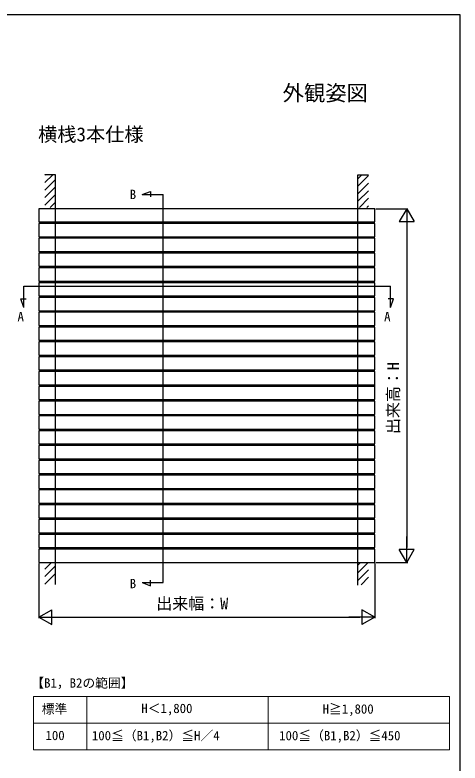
# Model space of a CAD drawing. Units: millimetres, scale not verified. Extents: x -875 to 875, y -1310 to 1300.
# Drawn here: x 458 to 875, y 538 to 1240 of the extents above; entities that cross this region are included whole.
import ezdxf
from ezdxf.enums import TextEntityAlignment as Align

# ---------------------------------------------------------------- set-up
doc = ezdxf.new("R2010")
doc.units = ezdxf.units.MM
doc.header["$LTSCALE"] = 4
doc.layers.add('0-1_TABLE1', color=7, linetype='Continuous', lineweight=18)
for name, color, linetype in [('0-2_USER1', 3, 'Continuous'), ('0-4_YKK_12', 2, 'Continuous'), ('0-6_YKK_A1', 4, 'Continuous'), ('0-7_YKK_D', 6, 'Continuous'), ('0-8_YKK_ZWAK', 7, 'Continuous')]:
    doc.layers.add(name, color=color, linetype=linetype)
doc.styles.add('ＭＳ ゴシック', font='')
doc.styles.get('ＭＳ ゴシック').set_extended_font_data('MS Gothic')

msp = doc.modelspace()

# ---------------------------------------------------------------- linework, layer by layer
at = {"layer": '0-1_TABLE1'}
for p, q in [((475, 600), (865, 600)), ((475, 550), (475, 600)), ((525, 550), (525, 600)), ((695, 550), (695, 600)), ((865, 550), (865, 600)), ((475, 575), (865, 575)), ((475, 550), (865, 550))]:
    msp.add_line(p, q, dxfattribs=at)
at = {"layer": '0-4_YKK_12'}
for p, q in [((576.862, 1071.286), (596.704, 1071.285)), ((596.696, 706.979), (596.704, 1071.285)), ((465.954, 965.409), (465.954, 985.252)), ((465.954, 985.248), (809.742, 985.249)), ((809.742, 965.412), (809.742, 985.254)), ((463.061, 973.359), (468.119, 973.359)), ((465.954, 965.409), (463.061, 973.359)), ((576.855, 706.98), (596.697, 706.979)), ((576.855, 706.98), (584.804, 704.086)), ((584.804, 704.086), (584.805, 709.145))]:
    msp.add_line(p, q, dxfattribs=at)
for points in [[(576.862, 1071.286), (584.811, 1074.179), (584.811, 1069.12)], [(809.742, 965.412), (812.636, 973.362), (807.577, 973.362)]]:
    msp.add_lwpolyline(points, dxfattribs=at)
at = {"layer": '0-6_YKK_A1'}
for p, q in [((495.75, 1090), (485.75, 1090)), ((485.75, 1082.635), (493.115, 1090)), ((485.75, 1089.706), (486.044, 1090)), ((495.75, 1058.1), (495.75, 1090)), ((779.25, 1090), (789.25, 1090)), ((779.25, 1086.221), (783.029, 1090)), ((779.25, 726), (779.25, 1090)), ((779.25, 1079.15), (789.25, 1089.15)), ((485.75, 1075.564), (495.75, 1085.564)), ((779.25, 1072.079), (789.25, 1082.079)), ((485.75, 1068.493), (495.75, 1078.493)), ((779.25, 1065.008), (789.25, 1075.008)), ((485.75, 1061.422), (495.75, 1071.422)), ((780.662, 1059.349), (789.25, 1067.937)), ((490.499, 1059.099), (495.75, 1064.351)), ((787.733, 1059.349), (789.25, 1060.866)), ((795, 1058.1), (480, 1058.1)), ((480, 1058.1), (480, 1045.7)), ((779.25, 1057.937), (780, 1058.687)), ((795, 1044.2), (480, 1044.2)), ((480, 1044.2), (480, 1031.8)), ((487.25, 1044.2), (487.25, 1045.7)), ((492.75, 1044.2), (492.75, 1045.7)), ((585.75, 1044.2), (585.75, 1045.7)), ((591.25, 1044.2), (591.25, 1045.7)), ((683.75, 1044.2), (683.75, 1045.7)), ((689.25, 1044.2), (689.25, 1045.7)), ((782.25, 1044.2), (782.25, 1045.7)), ((787.75, 1044.2), (787.75, 1045.7)), ((795, 1030.3), (480, 1030.3)), ((480, 1030.3), (480, 1017.9)), ((487.25, 1030.3), (487.25, 1031.8)), ((492.75, 1030.3), (492.75, 1031.8)), ((585.75, 1030.3), (585.75, 1031.8)), ((591.25, 1030.3), (591.25, 1031.8)), ((683.75, 1030.3), (683.75, 1031.8)), ((689.25, 1030.3), (689.25, 1031.8)), ((782.25, 1030.3), (782.25, 1031.8)), ((787.75, 1030.3), (787.75, 1031.8)), ((795, 1016.4), (480, 1016.4)), ((480, 1016.4), (480, 1004)), ((487.25, 1016.4), (487.25, 1017.9)), ((492.75, 1016.4), (492.75, 1017.9)), ((585.75, 1016.4), (585.75, 1017.9)), ((591.25, 1016.4), (591.25, 1017.9)), ((683.75, 1016.4), (683.75, 1017.9)), ((689.25, 1016.4), (689.25, 1017.9)), ((782.25, 1016.4), (782.25, 1017.9)), ((787.75, 1016.4), (787.75, 1017.9)), ((795, 1002.5), (480, 1002.5)), ((480, 1002.5), (480, 990.1)), ((487.25, 1002.5), (487.25, 1004)), ((492.75, 1002.5), (492.75, 1004)), ((585.75, 1002.5), (585.75, 1004)), ((591.25, 1002.5), (591.25, 1004)), ((683.75, 1002.5), (683.75, 1004)), ((689.25, 1002.5), (689.25, 1004)), ((782.25, 1002.5), (782.25, 1004)), ((787.75, 1002.5), (787.75, 1004)), ((795, 988.6), (480, 988.6)), ((480, 988.6), (480, 976.2)), ((487.25, 988.6), (487.25, 990.1)), ((492.75, 988.6), (492.75, 990.1)), ((585.75, 988.6), (585.75, 990.1)), ((591.25, 988.6), (591.25, 990.1)), ((683.75, 988.6), (683.75, 990.1)), ((689.25, 988.6), (689.25, 990.1)), ((782.25, 988.6), (782.25, 990.1)), ((787.75, 988.6), (787.75, 990.1)), ((795, 974.7), (480, 974.7)), ((480, 974.7), (480, 962.3)), ((487.25, 974.7), (487.25, 976.2)), ((492.75, 974.7), (492.75, 976.2)), ((585.75, 974.7), (585.75, 976.2)), ((591.25, 974.7), (591.25, 976.2)), ((683.75, 974.7), (683.75, 976.2)), ((689.25, 974.7), (689.25, 976.2)), ((782.25, 974.7), (782.25, 976.2)), ((787.75, 974.7), (787.75, 976.2)), ((487.25, 960.8), (487.25, 962.3)), ((492.75, 960.8), (492.75, 962.3)), ((585.75, 960.8), (585.75, 962.3)), ((591.25, 960.8), (591.25, 962.3)), ((683.75, 960.8), (683.75, 962.3)), ((689.25, 960.8), (689.25, 962.3)), ((782.25, 960.8), (782.25, 962.3)), ((787.75, 960.8), (787.75, 962.3)), ((795, 960.8), (480, 960.8)), ((480, 960.8), (480, 948.4)), ((487.25, 946.9), (487.25, 948.4)), ((492.75, 946.9), (492.75, 948.4)), ((585.75, 946.9), (585.75, 948.4)), ((591.25, 946.9), (591.25, 948.4)), ((683.75, 946.9), (683.75, 948.4)), ((689.25, 946.9), (689.25, 948.4)), ((782.25, 946.9), (782.25, 948.4)), ((787.75, 946.9), (787.75, 948.4)), ((795, 946.9), (480, 946.9)), ((480, 946.9), (480, 934.5)), ((487.25, 933), (487.25, 934.5)), ((492.75, 933), (492.75, 934.5)), ((585.75, 933), (585.75, 934.5)), ((591.25, 933), (591.25, 934.5)), ((683.75, 933), (683.75, 934.5)), ((689.25, 933), (689.25, 934.5)), ((782.25, 933), (782.25, 934.5)), ((787.75, 933), (787.75, 934.5)), ((795, 933), (480, 933)), ((480, 933), (480, 920.6)), ((487.25, 919.1), (487.25, 920.6)), ((492.75, 919.1), (492.75, 920.6)), ((585.75, 919.1), (585.75, 920.6)), ((591.25, 919.1), (591.25, 920.6)), ((683.75, 919.1), (683.75, 920.6)), ((689.25, 919.1), (689.25, 920.6)), ((782.25, 919.1), (782.25, 920.6)), ((787.75, 919.1), (787.75, 920.6)), ((795, 919.1), (480, 919.1)), ((480, 919.1), (480, 906.7)), ((487.25, 905.2), (487.25, 906.7)), ((492.75, 905.2), (492.75, 906.7)), ((585.75, 905.2), (585.75, 906.7)), ((591.25, 905.2), (591.25, 906.7)), ((683.75, 905.2), (683.75, 906.7)), ((689.25, 905.2), (689.25, 906.7)), ((782.25, 905.2), (782.25, 906.7)), ((787.75, 905.2), (787.75, 906.7)), ((795, 905.2), (480, 905.2)), ((480, 905.2), (480, 892.8)), ((480.25, 892.8), (480.25, 891.3)), ((480.5, 891.3), (480.5, 892.8)), ((487.25, 891.3), (487.25, 892.8)), ((492.75, 891.3), (492.75, 892.8)), ((585.75, 891.3), (585.75, 892.8)), ((591.25, 891.3), (591.25, 892.8)), ((683.75, 891.3), (683.75, 892.8)), ((689.25, 891.3), (689.25, 892.8)), ((782.25, 891.3), (782.25, 892.8)), ((787.75, 891.3), (787.75, 892.8)), ((794.5, 891.3), (794.5, 892.8)), ((794.75, 892.8), (794.75, 891.3)), ((795, 891.3), (480, 891.3)), ((480, 891.3), (480, 878.9)), ((487.25, 877.4), (487.25, 878.9)), ((492.75, 877.4), (492.75, 878.9)), ((585.75, 877.4), (585.75, 878.9)), ((591.25, 877.4), (591.25, 878.9)), ((683.75, 877.4), (683.75, 878.9)), ((689.25, 877.4), (689.25, 878.9)), ((782.25, 877.4), (782.25, 878.9)), ((787.75, 877.4), (787.75, 878.9)), ((795, 877.4), (480, 877.4)), ((480, 877.4), (480, 865)), ((487.25, 863.5), (487.25, 865)), ((492.75, 863.5), (492.75, 865)), ((585.75, 863.5), (585.75, 865)), ((591.25, 863.5), (591.25, 865)), ((683.75, 863.5), (683.75, 865)), ((689.25, 863.5), (689.25, 865)), ((782.25, 863.5), (782.25, 865)), ((787.75, 863.5), (787.75, 865)), ((795, 863.5), (480, 863.5)), ((480, 863.5), (480, 851.1)), ((487.25, 849.6), (487.25, 851.1)), ((492.75, 849.6), (492.75, 851.1)), ((585.75, 849.6), (585.75, 851.1)), ((591.25, 849.6), (591.25, 851.1)), ((683.75, 849.6), (683.75, 851.1)), ((689.25, 849.6), (689.25, 851.1)), ((782.25, 849.6), (782.25, 851.1)), ((787.75, 849.6), (787.75, 851.1)), ((795, 849.6), (480, 849.6)), ((480, 849.6), (480, 837.2)), ((487.25, 835.7), (487.25, 837.2)), ((492.75, 835.7), (492.75, 837.2)), ((585.75, 835.7), (585.75, 837.2)), ((591.25, 835.7), (591.25, 837.2)), ((683.75, 835.7), (683.75, 837.2)), ((689.25, 835.7), (689.25, 837.2)), ((782.25, 835.7), (782.25, 837.2)), ((787.75, 835.7), (787.75, 837.2)), ((795, 835.7), (480, 835.7)), ((480, 835.7), (480, 823.3)), ((487.25, 821.8), (487.25, 823.3)), ((492.75, 821.8), (492.75, 823.3)), ((585.75, 821.8), (585.75, 823.3)), ((591.25, 821.8), (591.25, 823.3)), ((683.75, 821.8), (683.75, 823.3)), ((689.25, 821.8), (689.25, 823.3)), ((782.25, 821.8), (782.25, 823.3)), ((787.75, 821.8), (787.75, 823.3)), ((795, 821.8), (480, 821.8)), ((480, 821.8), (480, 809.4)), ((795, 807.9), (480, 807.9)), ((480, 807.9), (480, 795.5)), ((487.25, 807.9), (487.25, 809.4)), ((492.75, 807.9), (492.75, 809.4)), ((585.75, 807.9), (585.75, 809.4)), ((591.25, 807.9), (591.25, 809.4)), ((683.75, 807.9), (683.75, 809.4)), ((689.25, 807.9), (689.25, 809.4)), ((782.25, 807.9), (782.25, 809.4)), ((787.75, 807.9), (787.75, 809.4)), ((795, 794), (480, 794)), ((480, 794), (480, 781.6)), ((487.25, 794), (487.25, 795.5)), ((492.75, 794), (492.75, 795.5)), ((585.75, 794), (585.75, 795.5)), ((591.25, 794), (591.25, 795.5)), ((683.75, 794), (683.75, 795.5)), ((689.25, 794), (689.25, 795.5)), ((782.25, 794), (782.25, 795.5)), ((787.75, 794), (787.75, 795.5)), ((795, 780.1), (480, 780.1)), ((480, 780.1), (480, 767.7)), ((487.25, 780.1), (487.25, 781.6)), ((492.75, 780.1), (492.75, 781.6)), ((585.75, 780.1), (585.75, 781.6)), ((591.25, 780.1), (591.25, 781.6)), ((683.75, 780.1), (683.75, 781.6)), ((689.25, 780.1), (689.25, 781.6)), ((782.25, 780.1), (782.25, 781.6)), ((787.75, 780.1), (787.75, 781.6)), ((795, 766.2), (480, 766.2)), ((480, 766.2), (480, 753.8)), ((487.25, 766.2), (487.25, 767.7)), ((492.75, 766.2), (492.75, 767.7)), ((585.75, 766.2), (585.75, 767.7)), ((591.25, 766.2), (591.25, 767.7)), ((683.75, 766.2), (683.75, 767.7)), ((689.25, 766.2), (689.25, 767.7)), ((782.25, 766.2), (782.25, 767.7)), ((787.75, 766.2), (787.75, 767.7)), ((795, 752.3), (480, 752.3)), ((480, 752.3), (480, 739.9)), ((487.25, 752.3), (487.25, 753.8)), ((492.75, 752.3), (492.75, 753.8)), ((585.75, 752.3), (585.75, 753.8)), ((591.25, 752.3), (591.25, 753.8)), ((683.75, 752.3), (683.75, 753.8)), ((689.25, 752.3), (689.25, 753.8)), ((782.25, 752.3), (782.25, 753.8)), ((787.75, 752.3), (787.75, 753.8)), ((795, 738.4), (480, 738.4)), ((480, 738.4), (480, 726)), ((487.25, 738.4), (487.25, 739.9)), ((492.75, 738.4), (492.75, 739.9)), ((585.75, 738.4), (585.75, 739.9)), ((591.25, 738.4), (591.25, 739.9)), ((683.75, 738.4), (683.75, 739.9)), ((689.25, 738.4), (689.25, 739.9)), ((782.25, 738.4), (782.25, 739.9)), ((787.75, 738.4), (787.75, 739.9)), ((485.75, 719.698), (492.052, 726)), ((779.25, 704.59), (779.25, 726)), ((779.25, 716.213), (788.787, 725.75)), ((779.25, 723.284), (781.716, 725.75)), ((485.75, 712.627), (495.75, 722.627)), ((779.25, 709.142), (789.25, 719.142)), ((485.75, 705.555), (495.75, 715.555)), ((782.179, 705), (789.25, 712.071))]:
    msp.add_line(p, q, dxfattribs=at)
for points in [[(480, 1045.7), (795, 1045.7), (795, 1058.1)], [(495.75, 705.104), (495.75, 726), (495.75, 1058.1)], [(480, 1031.8), (795, 1031.8), (795, 1044.2)], [(480, 1017.9), (795, 1017.9), (795, 1030.3)], [(480, 1004), (795, 1004), (795, 1016.4)], [(480, 990.1), (795, 990.1), (795, 1002.5)], [(480, 976.2), (795, 976.2), (795, 988.6)], [(480, 962.3), (795, 962.3), (795, 974.7)], [(480, 948.4), (795, 948.4), (795, 960.8)], [(480, 934.5), (795, 934.5), (795, 946.9)], [(480, 920.6), (795, 920.6), (795, 933)], [(480, 906.7), (795, 906.7), (795, 919.1)], [(480, 892.8), (795, 892.8), (795, 905.2)], [(480, 878.9), (795, 878.9), (795, 891.3)], [(480, 865), (795, 865), (795, 877.4)], [(480, 851.1), (795, 851.1), (795, 863.5)], [(480, 837.2), (795, 837.2), (795, 849.6)], [(480, 823.3), (795, 823.3), (795, 835.7)], [(480, 809.4), (795, 809.4), (795, 821.8)], [(480, 795.5), (795, 795.5), (795, 807.9)], [(480, 781.6), (795, 781.6), (795, 794)], [(480, 767.7), (795, 767.7), (795, 780.1)], [(480, 753.8), (795, 753.8), (795, 766.2)], [(480, 739.9), (795, 739.9), (795, 752.3)], [(480, 726), (795, 726), (795, 738.4)]]:
    msp.add_lwpolyline(points, dxfattribs=at)
at = {"layer": '0-7_YKK_D'}
for p, q in [((796, 1058.1), (826, 1058.1)), ((825, 1058.1), (818, 1045.975)), ((825, 1058.1), (832, 1045.975)), ((825, 1058.1), (825, 1033.851)), ((818, 1045.975), (832, 1045.975)), ((825, 1044.1), (825, 740)), ((825, 726), (825, 750.248)), ((825, 726), (818, 738.124)), ((832, 738.124), (818, 738.124)), ((825, 726), (832, 738.124)), ((480, 725), (480, 673.59)), ((795, 725), (795, 673.59)), ((796, 726), (826, 726)), ((480, 674.59), (492.124, 681.59)), ((492.124, 667.59), (492.124, 681.59)), ((795, 674.59), (782.876, 681.59)), ((782.876, 681.59), (782.876, 667.59)), ((480, 674.59), (492.124, 667.59)), ((480, 674.59), (504.249, 674.59)), ((494, 674.59), (781, 674.59)), ((795, 674.59), (770.751, 674.59)), ((795, 674.59), (782.876, 667.59))]:
    msp.add_line(p, q, dxfattribs=at)
at = {"layer": '0-8_YKK_ZWAK'}
msp.add_line((875, 1240), (-875, 1240), dxfattribs=at)
msp.add_lwpolyline([(-875, -1310), (875, -1310), (875, 1240)], dxfattribs=at)

# ---------------------------------------------------------------- texts
at = {"layer": '0-1_TABLE1', "style": 'ＭＳ ゴシック'}
for s, p in [('標準', (482.75, 581.33)), ('H＜1,800', (576.148, 581.875)), ('H≧1,800', (746.148, 581.33)), ('100≦（B1,B2）≦H／4', (529.784, 556.33)), ('100≦（B1,B2）≦450', (705.409, 556.33)), ('100', (486.295, 556.5))]:
    msp.add_text(s, height=8.798, dxfattribs=at).set_placement(p, align=Align.BOTTOM_LEFT)
at = {"layer": '0-2_USER1', "style": 'ＭＳ ゴシック'}
for s, height, p in [('外観姿図', 14.66, (708.636, 1155)), ('横桟3本仕様', 13.2, (479.284, 1117.352)), ('A', 8.798, (460.046, 949.807)), ('A', 8.798, (803.835, 949.809)), ('【B1，B2の範囲】', 8.798, (472.955, 605.75))]:
    msp.add_text(s, height=height, dxfattribs=at).set_placement(p, align=Align.BOTTOM_LEFT)
for p in [(565.259, 1064.452), (565.252, 699.096)]:
    msp.add_text('B', height=8.798, rotation=359.997, dxfattribs=at).set_placement(p, align=Align.BOTTOM_LEFT)
at = {"layer": '0-7_YKK_D', "style": 'ＭＳ ゴシック'}
msp.add_text('出来高：H', height=11, rotation=90, dxfattribs=at).set_placement((821.04, 846.453), align=Align.BOTTOM_LEFT)
msp.add_text('出来幅：W', height=11, dxfattribs=at).set_placement((590.114, 678.55), align=Align.BOTTOM_LEFT)

doc.saveas('drawing.dxf')
